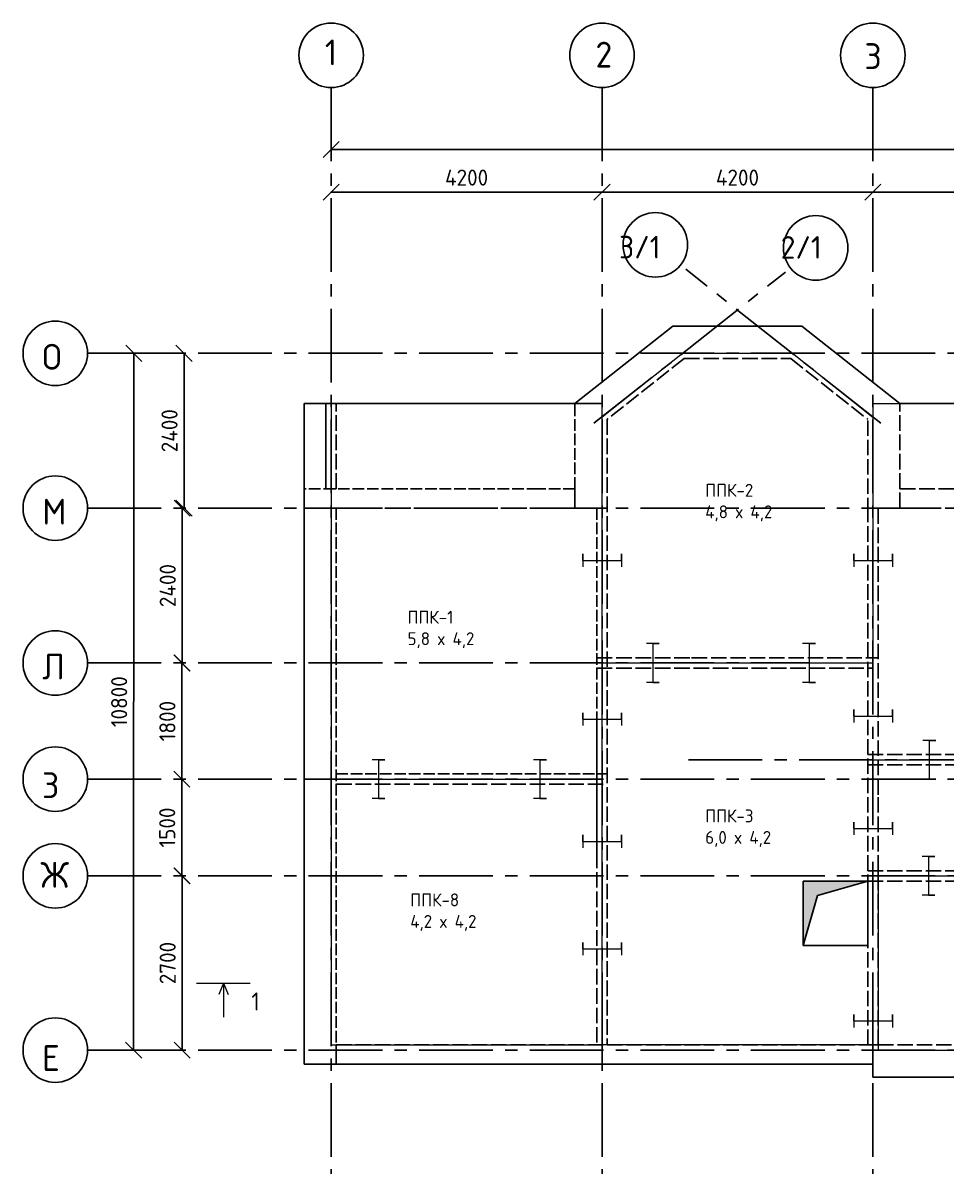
# Model space of a CAD drawing. Header units: millimetres. Extents: x -257254 to 390979, y -202328 to 355504.
# Drawn here: x 284896 to 299223, y 95625 to 113464 of the extents above; entities that cross this region are included whole.
import ezdxf

# ---------------------------------------------------------------- set-up
doc = ezdxf.new("R2010")
doc.units = ezdxf.units.MM
doc.linetypes.add('ACAD_ISO02W100', pattern=[15, 12, -3])
doc.linetypes.add('CENTER2', pattern=[28.575, 19.05, -3.175, 3.175, -3.175])
doc.layers.get('0').update_dxf_attribs({"lineweight": 25})
doc.layers.add('оси', color=1, linetype='CENTER2')
doc.layers.add('перекрытия 2', color=3, linetype='Continuous', lineweight=9)
doc.layers.add('покрытия', color=6, linetype='Continuous', lineweight=18)
doc.styles.get("Standard").update_dxf_attribs({"font": 'GOST_Common.ttf'})
doc.dimstyles.new('ISO-25', dxfattribs={"dimtxt": 250, "dimasz": 250, "dimexe": 1.25, "dimexo": 0.625, "dimgap": 100, "dimtad": 1, "dimdec": 0, "dimtxsty": 'Standard', "dimblk": 'OBLIQUE', "dimcen": 2.5, "dimadec": 0, "dimazin": 0, "dimtfac": 1, "dimtdec": 0, "dimtmove": 0, "dimatfit": 3, "dimfxl": 1, "dimarcsym": 0})

# ---------------------------------------------------------------- blocks, each defined once
blk = doc.blocks.new('_Oblique')
at = {"color": 0, "linetype": 'ByBlock', "lineweight": -2}
blk.add_line((-0.5, -0.5), (0.5, 0.5), dxfattribs=at)
blk = doc.blocks.new('*D169')
at = {"color": 0, "lineweight": -2, "ltscale": 50, "transparency": 16777216}
for p, q in [((287356, 100245), (287365, 100245)), ((287364, 97545), (287364, 100245)), ((287365, 97545), (287365, 97545))]:
    blk.add_line(p, q, dxfattribs=at)
at = {"color": 0, "lineweight": -2, "ltscale": 50, "transparency": 16777216, "xscale": 250, "yscale": 250, "zscale": 250}
for p, rotation in [((287364, 100245), 90), ((287364, 97545), 270)]:
    blk.add_blockref('_Oblique', p, dxfattribs=dict(at, rotation=rotation))
at = {"color": 0, "ltscale": 50, "transparency": 16777216, "insert": (287139, 98895), "char_height": 250, "attachment_point": 5, "rotation": 90}
blk.add_mtext('2700', dxfattribs=at)
blk = doc.blocks.new('*D170')
at = {"color": 0, "lineweight": -2, "ltscale": 50, "transparency": 16777216}
for p, q in [((287360, 101745), (287360, 103545)), ((287361, 103545), (287362, 103545)), ((287361, 101745), (287362, 101745))]:
    blk.add_line(p, q, dxfattribs=at)
at = {"color": 0, "lineweight": -2, "ltscale": 50, "transparency": 16777216, "xscale": 250, "yscale": 250, "zscale": 250}
for p, rotation in [((287360, 103545), 90), ((287360, 101745), 270)]:
    blk.add_blockref('_Oblique', p, dxfattribs=dict(at, rotation=rotation))
at = {"color": 0, "ltscale": 50, "transparency": 16777216, "insert": (287135, 102645), "char_height": 250, "attachment_point": 5, "rotation": 90}
blk.add_mtext('1800', dxfattribs=at)
blk = doc.blocks.new('*D171')
at = {"color": 0, "lineweight": -2, "ltscale": 50, "transparency": 16777216}
for p, q in [((287392, 105945), (287364, 105945)), ((287365, 103545), (287365, 105945)), ((287366, 103545), (287367, 103545))]:
    blk.add_line(p, q, dxfattribs=at)
at = {"color": 0, "lineweight": -2, "ltscale": 50, "transparency": 16777216, "xscale": 250, "yscale": 250, "zscale": 250}
for p, rotation in [((287365, 105945), 90), ((287365, 103545), 270)]:
    blk.add_blockref('_Oblique', p, dxfattribs=dict(at, rotation=rotation))
at = {"color": 0, "ltscale": 50, "transparency": 16777216, "insert": (287140, 104745), "char_height": 250, "attachment_point": 5, "rotation": 90}
blk.add_mtext('2400', dxfattribs=at)
blk = doc.blocks.new('*D172')
at = {"color": 0, "lineweight": -2, "ltscale": 50, "transparency": 16777216}
for p, q in [((286851, 108345), (287394, 108345)), ((287393, 105945), (287393, 108345)), ((287393, 105945), (287394, 105945))]:
    blk.add_line(p, q, dxfattribs=at)
at = {"color": 0, "lineweight": -2, "ltscale": 50, "transparency": 16777216, "xscale": 250, "yscale": 250, "zscale": 250}
for p, rotation in [((287393, 108345), 90), ((287393, 105945), 270)]:
    blk.add_blockref('_Oblique', p, dxfattribs=dict(at, rotation=rotation))
at = {"color": 0, "ltscale": 50, "transparency": 16777216, "insert": (287168, 107145), "char_height": 250, "attachment_point": 5, "rotation": 90}
blk.add_mtext('2400', dxfattribs=at)
blk = doc.blocks.new('*D173')
at = {"color": 0, "lineweight": -2, "ltscale": 50, "transparency": 16777216}
for p, q in [((289674, 110844), (289674, 110845)), ((289674, 110843), (293874, 110843)), ((293874, 110844), (293874, 110845))]:
    blk.add_line(p, q, dxfattribs=at)
at = {"color": 0, "lineweight": -2, "ltscale": 50, "transparency": 16777216, "xscale": 250, "yscale": 250, "zscale": 250, "rotation": 180}
blk.add_blockref('_Oblique', (289674, 110843), dxfattribs=at)
at = {"color": 0, "lineweight": -2, "ltscale": 50, "transparency": 16777216, "xscale": 250, "yscale": 250, "zscale": 250}
blk.add_blockref('_Oblique', (293874, 110843), dxfattribs=at)
at = {"color": 0, "ltscale": 50, "transparency": 16777216, "insert": (291774, 111068), "char_height": 250, "attachment_point": 5}
blk.add_mtext('4200', dxfattribs=at)
blk = doc.blocks.new('*D174')
at = {"color": 0, "lineweight": -2, "ltscale": 50, "transparency": 16777216}
for p, q in [((293874, 110844), (293874, 110845)), ((293874, 110843), (298074, 110843)), ((298074, 110844), (298074, 110845))]:
    blk.add_line(p, q, dxfattribs=at)
at = {"color": 0, "lineweight": -2, "ltscale": 50, "transparency": 16777216, "xscale": 250, "yscale": 250, "zscale": 250, "rotation": 180}
blk.add_blockref('_Oblique', (293874, 110843), dxfattribs=at)
at = {"color": 0, "lineweight": -2, "ltscale": 50, "transparency": 16777216, "xscale": 250, "yscale": 250, "zscale": 250}
blk.add_blockref('_Oblique', (298074, 110843), dxfattribs=at)
at = {"color": 0, "ltscale": 50, "transparency": 16777216, "insert": (295974, 111068), "char_height": 250, "attachment_point": 5}
blk.add_mtext('4200', dxfattribs=at)
blk = doc.blocks.new('*D175')
at = {"color": 0, "lineweight": -2, "ltscale": 50, "transparency": 16777216}
for p, q in [((298074, 110844), (298074, 110845)), ((298074, 110843), (302274, 110843)), ((302274, 110844), (302274, 110845))]:
    blk.add_line(p, q, dxfattribs=at)
at = {"color": 0, "lineweight": -2, "ltscale": 50, "transparency": 16777216, "xscale": 250, "yscale": 250, "zscale": 250, "rotation": 180}
blk.add_blockref('_Oblique', (298074, 110843), dxfattribs=at)
at = {"color": 0, "lineweight": -2, "ltscale": 50, "transparency": 16777216, "xscale": 250, "yscale": 250, "zscale": 250}
blk.add_blockref('_Oblique', (302274, 110843), dxfattribs=at)
at = {"color": 0, "ltscale": 50, "transparency": 16777216, "insert": (300174, 111068), "char_height": 250, "attachment_point": 5}
blk.add_mtext('4200', dxfattribs=at)
blk = doc.blocks.new('*D191')
at = {"color": 0, "lineweight": -2, "ltscale": 50, "transparency": 16777216}
for p, q in [((287357, 101745), (287358, 101745)), ((287357, 101745), (287357, 100245)), ((287365, 100245), (287355, 100245))]:
    blk.add_line(p, q, dxfattribs=at)
at = {"color": 0, "lineweight": -2, "ltscale": 50, "transparency": 16777216, "xscale": 250, "yscale": 250, "zscale": 250}
for p, rotation in [((287357, 101745), 90), ((287357, 100245), 270)]:
    blk.add_blockref('_Oblique', p, dxfattribs=dict(at, rotation=rotation))
at = {"color": 0, "ltscale": 50, "transparency": 16777216, "insert": (287132, 100995), "char_height": 250, "attachment_point": 5, "rotation": 90}
blk.add_mtext('1500', dxfattribs=at)
blk = doc.blocks.new('*D165')
at = {"color": 0, "lineweight": -2, "transparency": 16777216}
for p, q in [((287366, 108345), (286611, 108345)), ((286611, 97545), (286613, 108345)), ((287365, 97545), (286610, 97545))]:
    blk.add_line(p, q, dxfattribs=at)
at = {"color": 0, "lineweight": -2, "transparency": 16777216, "xscale": 250, "yscale": 250, "zscale": 250}
for p, rotation in [((286613, 108345), 89.99336854406653), ((286611, 97545), 269.9933685440665)]:
    blk.add_blockref('_Oblique', p, dxfattribs=dict(at, rotation=rotation))
at = {"color": 0, "transparency": 16777216, "insert": (286387, 102945), "char_height": 250, "attachment_point": 5, "rotation": 89.9934}
blk.add_mtext('10800', dxfattribs=at)
blk = doc.blocks.new('*D166')
at = {"color": 0, "lineweight": -2, "transparency": 16777216}
for p, q in [((289674, 111503), (289674, 111502)), ((289674, 111503), (316074, 111503)), ((316074, 111352), (316074, 111505))]:
    blk.add_line(p, q, dxfattribs=at)
at = {"color": 0, "lineweight": -2, "transparency": 16777216, "xscale": 250, "yscale": 250, "zscale": 250, "rotation": 180}
blk.add_blockref('_Oblique', (289674, 111503), dxfattribs=at)
at = {"color": 0, "lineweight": -2, "transparency": 16777216, "xscale": 250, "yscale": 250, "zscale": 250}
blk.add_blockref('_Oblique', (316074, 111503), dxfattribs=at)
at = {"color": 0, "transparency": 16777216, "insert": (302874, 111728), "char_height": 250, "attachment_point": 5}
blk.add_mtext('26400', dxfattribs=at)

msp = doc.modelspace()

# ---------------------------------------------------------------- hatches: boundary and pattern name
h = msp.add_hatch(color=256)
h.dxf.hatch_style = 1
h.paths.add_polyline_path([(297993.52921, 100165.12116), (296993.52921, 100165.12116), (296993.52921, 99165.12116), (297212.9697, 99940.52315)])

# ---------------------------------------------------------------- linework, layer by layer
at = {"ltscale": 20}
for p, q in [((294973.52921, 108765.12116), (293453.52921, 107565.12116)), ((295973.52921, 108765.12116), (294973.52921, 108765.12116)), ((295973.52921, 108765.12116), (296973.52921, 108765.12116)), ((296973.52921, 108765.12116), (298493.52921, 107565.12116)), ((289253.52921, 107565.12116), (293453.52921, 107565.12116)), ((289253.52921, 107565.12116), (289253.52921, 97325.12116)), ((298493.52921, 107565.12116), (301853.52921, 107565.12116)), ((293793.52921, 102739.88568), (293793.52921, 100602.76145)), ((293953.52921, 101745.12116), (293953.52921, 101825.12116)), ((298073.52921, 97625.12116), (298153.52921, 97625.12116)), ((289253.52921, 97325.12116), (298073.52921, 97325.12116))]:
    msp.add_line(p, q, dxfattribs=at)
at = {"linetype": 'ACAD_ISO02W100', "ltscale": 20}
for p, q in [((295147.11044, 108265.12116), (293953.52921, 107322.82019)), ((295147.11044, 108265.12116), (296799.94798, 108265.12116)), ((296799.94798, 108265.12116), (297993.52921, 107322.82019)), ((289753.52921, 106245.12116), (289753.52921, 107565.12116)), ((298493.52921, 106245.12116), (298493.52921, 107565.12116)), ((293953.52921, 107322.82019), (293953.52921, 97625.12116)), ((297993.52921, 105865.12116), (297993.52921, 107322.82019)), ((298493.52921, 106245.12116), (301500.29102, 106245.12116)), ((298493.52921, 105945.12116), (298493.52921, 106245.12116)), ((297993.52921, 105945.12116), (301550.29102, 105945.12116)), ((297993.52921, 97625.12116), (297993.52921, 105865.12116)), ((298153.52921, 101503.9994), (298153.52921, 105945.12116)), ((293793.52921, 103625.12116), (295263.52921, 103625.12116)), ((293793.52921, 103465.12116), (298073.52921, 103465.12116)), ((295263.52921, 103625.12116), (298153.52921, 103625.12116)), ((297993.52921, 102125.12116), (303496.12559, 102125.12116)), ((297993.52921, 101965.12116), (302738.49155, 101965.12116)), ((289753.52921, 101665.12116), (293953.52921, 101665.12116)), ((298153.52921, 97625.12116), (298153.52921, 101503.9994)), ((293793.52921, 100602.76145), (293793.52921, 97625.12116)), ((297993.52921, 100325.12116), (303785.81672, 100325.12116)), ((297993.52921, 100165.12116), (303785.81672, 100165.12116)), ((289753.52921, 97625.12116), (303785.81672, 97625.12116))]:
    msp.add_line(p, q, dxfattribs=at)
at = {"ltscale": 50}
for p, q in [((289753.52921, 107565.12116), (289593.52921, 107565.12116)), ((289593.52921, 107565.12116), (289593.52921, 106245.12116)), ((289673.52921, 106245.12116), (289753.52921, 106245.12116)), ((293453.52921, 106245.12116), (293453.52921, 105945.12116)), ((293953.52921, 103545.12116), (293953.52921, 103625.12116)), ((289753.52921, 101745.12116), (289253.52921, 101745.12116)), ((298153.52921, 100245.12116), (298153.52921, 100325.12116)), ((289753.52921, 97625.12116), (289753.52921, 97325.12116)), ((293873.52921, 97625.12116), (293873.52921, 97325.12116)), ((298073.52921, 97625.12116), (298073.52921, 97125.12116)), ((298073.52921, 97125.12116), (306473.52921, 97125.12116))]:
    msp.add_line(p, q, dxfattribs=at)
for p, q in [((293873.52921, 107565.12116), (289673.52921, 107565.12116)), ((297993.52921, 100165.12116), (296993.52921, 100165.12116)), ((296993.52921, 100165.12116), (296993.52921, 99165.12116)), ((297212.9697, 99940.52315), (297993.52921, 100165.12116)), ((297993.52921, 99165.12116), (297993.52921, 100165.12116)), ((296993.52921, 99165.12116), (297212.9697, 99940.52315)), ((296993.52921, 99165.12116), (297993.52921, 99165.12116))]:
    msp.add_line(p, q)
at = {"linetype": 'ACAD_ISO02W100', "ltscale": 15}
for p, q in [((293453.52921, 106245.12116), (293453.52921, 107565.12116)), ((292885.37637, 106245.12116), (289253.52921, 106245.12116)), ((293453.52921, 106245.12116), (292885.37637, 106245.12116)), ((292935.37637, 105945.12116), (289253.52921, 105945.12116)), ((289753.52921, 105945.12116), (289753.52921, 97625.12116)), ((293953.52921, 105945.12116), (292935.37637, 105945.12116)), ((293793.52921, 105945.12116), (293793.52921, 102739.88568)), ((289753.52921, 101825.12116), (293953.52921, 101825.12116))]:
    msp.add_line(p, q, dxfattribs=at)
at = {"ltscale": 50}
for centre in [(289673.52921, 112963.84126), (293873.52921, 112963.84126), (298073.52921, 112963.84126), (294700.35171, 110025.00749), (297187.2662, 109978.08077), (285396.01976, 108345.12116), (285396.01976, 105945.12116), (285396.01976, 103545.12116), (285396.01976, 101745.12116), (285396.01976, 100245.12116), (285396.01976, 97545.12116)]:
    msp.add_circle(centre, 500, dxfattribs=at)
at = {"layer": 'оси', "ltscale": 60}
for p, q in [((289673.52921, 112463.84126), (289673.52921, 95625.12116)), ((293873.52921, 112463.84126), (293873.52921, 95625.12116)), ((298073.52921, 112463.84126), (298073.52921, 95625.12116)), ((293748.17089, 107259.87402), (296716.48854, 109603.28269)), ((298197.13612, 107259.87402), (295171.81453, 109648.2858)), ((285896.01976, 108345.12116), (307756.74462, 108345.12116)), ((285896.01976, 105945.12116), (321713.51915, 105945.12116)), ((285896.01976, 103545.12116), (297083.96902, 103545.12116)), ((295213.52921, 102045.12116), (321807.89989, 102045.12116)), ((285896.01976, 101745.12116), (316493.52921, 101745.12116)), ((285896.01976, 100245.12116), (310593.52921, 100245.12116)), ((285896.01976, 97545.12116), (321807.89989, 97545.12116))]:
    msp.add_line(p, q, dxfattribs=at)
at = {"layer": 'перекрытия 2', "ltscale": 50}
for p, q in [((293873.52921, 107358.84112), (295119.66338, 108345.12116)), ((295119.66338, 108345.12116), (296827.23162, 108345.12116)), ((296827.23162, 108345.12116), (298073.52921, 107357.45842)), ((289673.52921, 107565.12116), (289673.52921, 106245.12116)), ((293873.52921, 105945.12116), (293873.52921, 107565.12116)), ((298073.52921, 107565.12116), (298073.52921, 103545.12116)), ((298073.52921, 107565.12116), (301853.52921, 107565.12116)), ((298073.52921, 107357.45842), (298073.52921, 105945.12116)), ((289673.52921, 106245.12116), (289673.52921, 101745.12116)), ((293873.52921, 101745.12116), (293873.52921, 105945.12116)), ((293577.21281, 105135.03821), (293577.21281, 105235.03821)), ((293577.21281, 105235.03821), (293577.21281, 105035.03821)), ((293577.21281, 105135.03821), (294177.21281, 105135.03821)), ((294177.21281, 105135.03821), (294177.21281, 105235.03821)), ((294177.21281, 105235.03821), (294177.21281, 105035.03821)), ((297777.21281, 105135.03821), (297777.21281, 105235.03821)), ((297777.21281, 105235.03821), (297777.21281, 105035.03821)), ((297777.21281, 105135.03821), (298377.21281, 105135.03821)), ((298377.21281, 105135.03821), (298377.21281, 105235.03821)), ((298377.21281, 105235.03821), (298377.21281, 105035.03821)), ((294761.67973, 103845.12116), (294561.67973, 103845.12116)), ((294661.67973, 103845.12116), (294661.67973, 103245.12116)), ((294661.67973, 103845.12116), (294761.67973, 103845.12116)), ((297183.96902, 103845.12116), (296983.96902, 103845.12116)), ((297083.96902, 103845.12116), (297083.96902, 103245.12116)), ((297083.96902, 103845.12116), (297183.96902, 103845.12116)), ((293873.52921, 103545.12116), (298073.52921, 103545.12116)), ((294761.67973, 103245.12116), (294561.67973, 103245.12116)), ((294661.67973, 103245.12116), (294761.67973, 103245.12116)), ((297183.96902, 103245.12116), (296983.96902, 103245.12116)), ((297083.96902, 103245.12116), (297183.96902, 103245.12116)), ((293577.21281, 102673.5759), (293577.21281, 102773.5759)), ((293577.21281, 102773.5759), (293577.21281, 102573.5759)), ((294177.21281, 102673.5759), (294177.21281, 102773.5759)), ((294177.21281, 102773.5759), (294177.21281, 102573.5759)), ((297777.21281, 102722.00352), (297777.21281, 102822.00352)), ((297777.21281, 102822.00352), (297777.21281, 102622.00352)), ((298377.21281, 102722.00352), (298377.21281, 102822.00352)), ((298377.21281, 102822.00352), (298377.21281, 102622.00352)), ((293577.21281, 102673.5759), (294177.21281, 102673.5759)), ((297777.21281, 102722.00352), (298377.21281, 102722.00352)), ((299048.07869, 102345.12116), (298848.07869, 102345.12116)), ((298948.07869, 102345.12116), (298948.07869, 101745.12116)), ((298948.07869, 102345.12116), (299048.07869, 102345.12116)), ((290508.10463, 102045.12116), (290308.10463, 102045.12116)), ((290408.10463, 102045.12116), (290408.10463, 101445.12116)), ((290408.10463, 102045.12116), (290508.10463, 102045.12116)), ((293010.73672, 102045.12116), (292810.73672, 102045.12116)), ((292910.73672, 102045.12116), (292910.73672, 101445.12116)), ((292910.73672, 102045.12116), (293010.73672, 102045.12116)), ((298073.52921, 102045.12116), (302273.52921, 102045.12116)), ((289673.52921, 101745.12116), (293873.52921, 101745.12116)), ((289673.52921, 101745.12116), (289673.52921, 97625.12116)), ((293873.52921, 97545.12116), (293873.52921, 101745.12116)), ((299048.07869, 101745.12116), (298848.07869, 101745.12116)), ((298948.07869, 101745.12116), (299048.07869, 101745.12116)), ((290508.10463, 101445.12116), (290308.10463, 101445.12116)), ((290408.10463, 101445.12116), (290508.10463, 101445.12116)), ((293010.73672, 101445.12116), (292810.73672, 101445.12116)), ((292910.73672, 101445.12116), (293010.73672, 101445.12116)), ((297777.21281, 100980.44715), (297777.21281, 101080.44715)), ((297777.21281, 101080.44715), (297777.21281, 100880.44715)), ((297777.21281, 100980.44715), (298377.21281, 100980.44715)), ((298377.21281, 100980.44715), (298377.21281, 101080.44715)), ((298377.21281, 101080.44715), (298377.21281, 100880.44715)), ((293577.21281, 100780.46688), (293577.21281, 100880.46688)), ((293577.21281, 100880.46688), (293577.21281, 100680.46688)), ((294177.21281, 100780.46688), (294177.21281, 100880.46688)), ((294177.21281, 100880.46688), (294177.21281, 100680.46688)), ((293577.21281, 100780.46688), (294177.21281, 100780.46688)), ((299036.63099, 100545.12116), (298836.63099, 100545.12116)), ((298936.63099, 100545.12116), (298936.63099, 99945.12116)), ((298936.63099, 100545.12116), (299036.63099, 100545.12116)), ((298153.52921, 100245.12116), (304073.52921, 100245.12116)), ((299036.63099, 99945.12116), (298836.63099, 99945.12116)), ((298936.63099, 99945.12116), (299036.63099, 99945.12116)), ((293577.21281, 99113.94131), (293577.21281, 99213.94131)), ((293577.21281, 99213.94131), (293577.21281, 99013.94131)), ((294177.21281, 99113.94131), (294177.21281, 99213.94131)), ((294177.21281, 99213.94131), (294177.21281, 99013.94131)), ((293577.21281, 99113.94131), (294177.21281, 99113.94131)), ((297777.21281, 97996.73602), (297777.21281, 98096.73602)), ((297777.21281, 98096.73602), (297777.21281, 97896.73602)), ((297777.21281, 97996.73602), (298377.21281, 97996.73602)), ((298377.21281, 97996.73602), (298377.21281, 98096.73602)), ((298377.21281, 98096.73602), (298377.21281, 97896.73602)), ((289673.52921, 97625.12116), (293873.52921, 97625.12116)), ((298073.52921, 97625.12116), (293873.52921, 97625.12116)), ((298153.52921, 97545.12116), (302423.52921, 97545.12116))]:
    msp.add_line(p, q, dxfattribs=at)
at = {"layer": 'перекрытия 2'}
for p, q in [((289673.52921, 107565.12116), (293873.52921, 107565.12116)), ((298153.52921, 100245.12116), (298153.52921, 97545.12116))]:
    msp.add_line(p, q, dxfattribs=at)
at = {"layer": 'покрытия'}
for p, q in [((287587.35085, 98582.43575), (288420.44003, 98582.43575)), ((288003.89544, 98582.43575), (287931.64484, 98408.86813)), ((288003.89544, 98582.43575), (288003.89544, 98053.8721)), ((288003.89544, 98582.43575), (288076.14604, 98408.86813))]:
    msp.add_line(p, q, dxfattribs=at)

# ---------------------------------------------------------------- texts
at = {"ltscale": 50}
for s, height, p in [('1', 400, (289575.98504, 112808.86201)), ('2', 400, (293772.0411, 112773.71011)), ('3', 400, (297941.82692, 112750.35658)), ('3/1', 350, (294138.16549, 109815.37293, 591.99993)), ('2/1', 350, (296644.69253, 109811.33939, 520.43653)), ('О', 400, (285194.95773, 108090.47102)), ('М', 400, (285194.95773, 105690.47102)), ('Л', 400, (285194.95773, 103290.47102)), ('З', 400, (285190.16489, 101451.28409)), ('Ж', 400, (285166.51646, 100060.69332)), ('1', 280, (288436.24421, 98158.93629, 591.99993)), ('Е', 400, (285190.04925, 97223.23841))]:
    msp.add_text(s, height=height, dxfattribs=at).set_placement(p)
at = {"layer": 'перекрытия 2', "ltscale": 50, "char_height": 200, "attachment_point": 1}
for s, insert in [('ППК-2\\P4,8 х 4,2', (295474.14744, 106321.27265)), ('ППК-3\\P6,0 х 4,2', (295474.14744, 101274.86387)), ('ППК-8\\P4,2 х 4,2', (290900.79677, 99972.84117))]:
    msp.add_mtext_dynamic_manual_height_columns(s, width=1735.8464127, gutter_width=3000, heights=[0], dxfattribs=dict(at, insert=insert))
at = {"layer": 'перекрытия 2', "ltscale": 40, "insert": (290858.87581, 104354.64979), "char_height": 200, "attachment_point": 1}
msp.add_mtext_dynamic_manual_height_columns('ППК-1\\P5,8 х 4,2', width=1735.8464127, gutter_width=3000, heights=[0], dxfattribs=at)

# ---------------------------------------------------------------- dimensions: what is measured, and where the dimension line sits
dim = msp.add_linear_dim(base=(316073.52921, 111503.30113), p1=(289673.52921, 111503.30113), p2=(316073.52921, 111351.21872), dimstyle='ISO-25')
dim.commit()
dim.dimension.update_dxf_attribs({"geometry": '*D166', "text_midpoint": (302873.52921, 111728.30113)})
at = {"ltscale": 50}
dim = msp.add_linear_dim(base=(293873.52921, 110843.36877), p1=(289673.52921, 110843.36877), p2=(293873.52921, 110843.36877), dimstyle='ISO-25', dxfattribs=at)
dim.commit()
dim.dimension.update_dxf_attribs({"geometry": '*D173', "text_midpoint": (291773.52921, 111068.36877)})
for base, p1, p2, picture, middle in [((298073.52921, 110843.36877), (293873.52921, 110843.36877), (298073.52921, 110843.36877), '*D174', (295973.52921, 111068.36877)), ((302273.52921, 110843.36877), (298073.52921, 110843.36877), (302273.52921, 110843.36877), '*D175', (300173.52921, 111068.36877))]:
    dim = msp.add_linear_dim(base=base, p1=p1, p2=p2, dimstyle='ISO-25', override={"dimtmove": 1}, dxfattribs=at)
    dim.commit()
    dim.dimension.update_dxf_attribs({"geometry": picture, "text_midpoint": middle})
dim = msp.add_aligned_dim(p1=(287365.4775, 97545.12116), p2=(287366.7275, 108345.12116), distance=754.1476, dimstyle='ISO-25')
dim.commit()
dim.dimension.update_dxf_attribs({"geometry": '*D165', "text_midpoint": (286386.95491, 102945.23448)})
for base, p1, p2, picture, middle in [((287392.85125, 108345.12116), (287392.85125, 105945.12116), (286850.47474, 108345.12116), '*D172', (287167.85125, 107145.12116)), ((287365.4775, 105945.12116), (287365.4775, 103545.12116), (287392.85125, 105945.12116), '*D171', (287140.4775, 104745.12116)), ((287360.4775, 103545.12116), (287360.4775, 101745.12116), (287360.4775, 103545.12116), '*D170', (287135.4775, 102645.12116)), ((287356.7275, 100245.12116), (287356.7275, 101745.12116), (287365.4775, 100245.12116), '*D191', (287131.7275, 100995.12116))]:
    dim = msp.add_linear_dim(base=base, p1=p1, p2=p2, angle=90, dimstyle='ISO-25', override={"dimtmove": 1}, dxfattribs=at)
    dim.commit()
    dim.dimension.update_dxf_attribs({"geometry": picture, "text_midpoint": middle})
dim = msp.add_linear_dim(base=(287364.2275, 100245.12116), p1=(287364.2275, 97545.12116), p2=(287355.4775, 100245.12116), angle=90, dimstyle='ISO-25', dxfattribs=at)
dim.commit()
dim.dimension.update_dxf_attribs({"geometry": '*D169', "text_midpoint": (287139.2275, 98895.12116)})

doc.saveas('drawing.dxf')
